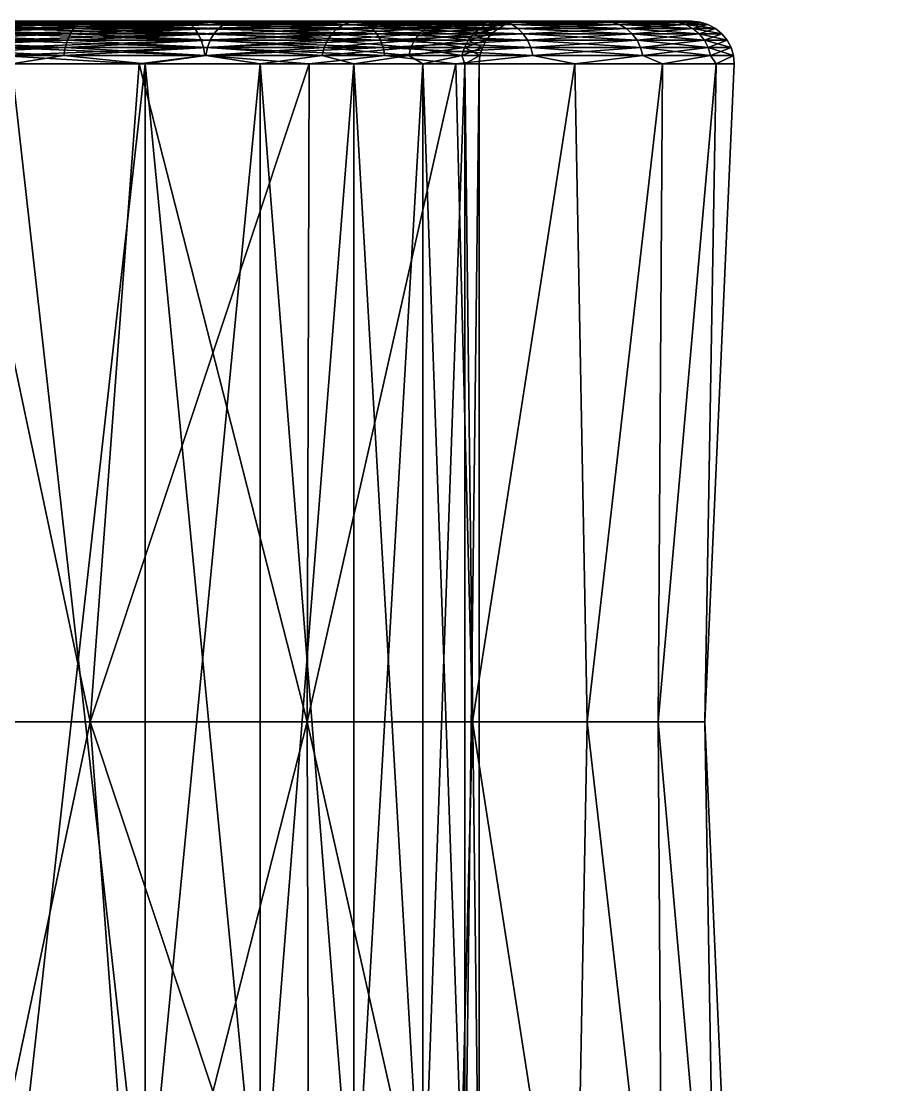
# Model space of a CAD drawing. Extents: x -1.32 to 1.32, y 0 to 4.8.
# Drawn here: x -0.5377 to -0.3339, y 4.5497 to 4.8 of the extents above; entities that cross this region are included whole.
import ezdxf

# ---------------------------------------------------------------- set-up
doc = ezdxf.new("R2010")
doc.units = 0
doc.layers.add('', color=254, linetype='CONTINUOUS')

msp = doc.modelspace()

# ---------------------------------------------------------------- meshes
at = {"layer": '', "color": 254}
mesh = msp.add_polyface(dxfattribs=at)
corners = [(-0.557655, 4.8, 0.253717), (-0.515, 4.8, 0.233827), (-0.545929, 4.799808, 0.25125), (-0.515, 4.8, -0.233827), (-0.557655, 4.8, -0.253717), (-0.545929, 4.799808, -0.25125), (-0.596945, 4.799808, -0.266725), (-0.54314, 4.793827, 0.257983), (-0.595703, 4.795556, 0.272967), (-0.543494, 4.795556, 0.257129), (-0.595946, 4.797071, 0.271747), (-0.543969, 4.797071, 0.25598), (-0.596242, 4.798315, 0.270261), (-0.544549, 4.798315, 0.25458), (-0.596579, 4.799239, 0.268565), (-0.545211, 4.799239, 0.252983), (-0.496068, 4.797071, 0.230376), (-0.496909, 4.798315, 0.229116), (-0.596945, 4.799808, 0.266725), (-0.49787, 4.799239, 0.227679), (-0.543969, 4.797071, -0.25598), (-0.595703, 4.795556, -0.272967), (-0.543494, 4.795556, -0.257129), (-0.496909, 4.798315, -0.229116), (-0.544549, 4.798315, -0.25458), (-0.49787, 4.799239, -0.227679), (-0.545211, 4.799239, -0.252983), (-0.595946, 4.797071, -0.271747), (-0.596242, 4.798315, -0.270261), (-0.498912, 4.799808, -0.226119), (-0.596579, 4.799239, -0.268565), (-0.535, 4.8, 0.199186), (-0.571335, 4.8, 0.216129), (-0.562729, 4.799808, 0.21069), (-0.571335, 4.8, -0.216129), (-0.535, 4.8, -0.199186), (-0.562729, 4.799808, -0.21069), (-0.523303, 4.799808, -0.189616), (-0.523303, 4.799808, 0.189616), (-0.563447, 4.799239, 0.208957), (-0.524345, 4.799239, 0.188056), (-0.564109, 4.798315, 0.207359), (-0.525305, 4.798315, 0.186619), (-0.564689, 4.797071, 0.205959), (-0.526147, 4.797071, 0.185359), (-0.565165, 4.795556, 0.204811), (-0.526838, 4.795556, 0.184325), (-0.565518, 4.793827, 0.203957), (-0.524345, 4.799239, -0.188056), (-0.563447, 4.799239, -0.208957), (-0.525305, 4.798315, -0.186619), (-0.564109, 4.798315, -0.207359), (-0.526147, 4.797071, -0.185359), (-0.564689, 4.797071, -0.205959), (-0.526838, 4.795556, -0.184325), (-0.565165, 4.795556, -0.204811), (-0.527352, 4.793827, -0.183556)]
mesh.append_faces([[corners[k] for k in face] for face in [(0, 1, 2), (3, 4, 5), (4, 6, 5), (7, 8, 9), (9, 10, 11), (11, 12, 13), (13, 14, 15), (13, 16, 11), (15, 17, 13), (15, 18, 2), (2, 19, 15), (20, 21, 22), (20, 23, 24), (24, 25, 26), (24, 27, 20), (26, 28, 24), (26, 29, 5), (5, 30, 26), (31, 32, 33), (34, 35, 36), (36, 35, 37), (38, 31, 33), (39, 38, 33), (38, 39, 40), (41, 40, 39), (40, 41, 42), (43, 42, 41), (42, 43, 44), (45, 44, 43), (44, 45, 46), (47, 46, 45), (48, 36, 37), (36, 48, 49), (50, 49, 48), (49, 50, 51), (52, 51, 50), (51, 52, 53), (54, 53, 52), (53, 54, 55), (56, 55, 54), (35, 34, 4), (35, 4, 3), (32, 31, 1), (32, 1, 0)]], dxfattribs={"color": 254})
mesh = msp.add_polyface(dxfattribs=at)
corners = [(-0.498912, 4.799808, -0.226119), (-0.515, 4.8, -0.233827), (-0.545929, 4.799808, -0.25125), (-0.515, 4.8, 0.233827), (-0.476447, 4.8, 0.206832), (-0.498912, 4.799808, 0.226119), (-0.545929, 4.799808, 0.25125), (-0.476447, 4.8, -0.206832), (-0.494863, 4.793827, 0.232179), (-0.543494, 4.795556, 0.257129), (-0.495377, 4.795556, 0.23141), (-0.543969, 4.797071, 0.25598), (-0.496068, 4.797071, 0.230376), (-0.544549, 4.798315, 0.25458), (-0.496909, 4.798315, 0.229116), (-0.545211, 4.799239, 0.252983), (-0.49787, 4.799239, 0.227679), (-0.54314, 4.793827, -0.257983), (-0.495377, 4.795556, -0.23141), (-0.543494, 4.795556, -0.257129), (-0.496068, 4.797071, -0.230376), (-0.543969, 4.797071, -0.25598), (-0.496909, 4.798315, -0.229116), (-0.49787, 4.799239, -0.227679), (-0.544549, 4.798315, -0.25458), (-0.545211, 4.799239, -0.252983), (-0.502159, 4.8, 0.17619), (-0.535, 4.8, 0.199186), (-0.523303, 4.799808, 0.189616), (-0.47381, 4.8, 0.147841), (-0.488745, 4.799808, 0.161255), (-0.535, 4.8, -0.199186), (-0.502159, 4.8, -0.17619), (-0.523303, 4.799808, -0.189616), (-0.488745, 4.799808, -0.161255), (-0.47381, 4.8, -0.147841), (-0.524345, 4.799239, 0.188056), (-0.490071, 4.799239, 0.159929), (-0.525305, 4.798315, 0.186619), (-0.491294, 4.798315, 0.158706), (-0.526147, 4.797071, 0.185359), (-0.492365, 4.797071, 0.157635), (-0.526838, 4.795556, 0.184325), (-0.493245, 4.795556, 0.156755), (-0.527352, 4.793827, 0.183556), (-0.490071, 4.799239, -0.159929), (-0.524345, 4.799239, -0.188056), (-0.491294, 4.798315, -0.158706), (-0.525305, 4.798315, -0.186619), (-0.492365, 4.797071, -0.157635), (-0.526147, 4.797071, -0.185359), (-0.493245, 4.795556, -0.156755), (-0.526838, 4.795556, -0.184325), (-0.493898, 4.793827, -0.156102)]
mesh.append_faces([[corners[k] for k in face] for face in [(0, 1, 2), (3, 4, 5), (6, 3, 5), (7, 1, 0), (8, 9, 10), (11, 10, 9), (10, 11, 12), (12, 13, 14), (14, 15, 16), (16, 6, 5), (17, 18, 19), (20, 19, 18), (19, 20, 21), (22, 21, 20), (23, 24, 22), (0, 25, 23), (26, 27, 28), (29, 26, 30), (31, 32, 33), (33, 32, 34), (32, 35, 34), (30, 26, 28), (36, 30, 28), (30, 36, 37), (38, 37, 36), (37, 38, 39), (40, 39, 38), (39, 40, 41), (42, 41, 40), (41, 42, 43), (44, 43, 42), (45, 33, 34), (33, 45, 46), (47, 46, 45), (46, 47, 48), (49, 48, 47), (48, 49, 50), (51, 50, 49), (50, 51, 52), (53, 52, 51), (27, 26, 4), (32, 31, 1), (32, 1, 7), (27, 4, 3)]], dxfattribs={"color": 254})
mesh = msp.add_polyface(dxfattribs=at)
corners = [(-0.443168, 4.8, -0.173553), (-0.476447, 4.8, -0.206832), (-0.457702, 4.799808, -0.192298), (-0.476447, 4.8, 0.206832), (-0.443168, 4.8, 0.173553), (-0.457702, 4.799808, 0.192298), (-0.498912, 4.799808, 0.226119), (-0.498912, 4.799808, -0.226119), (-0.496909, 4.798315, 0.229116), (-0.454081, 4.797071, 0.195919), (-0.496068, 4.797071, 0.230376), (-0.455153, 4.798315, 0.194847), (-0.49787, 4.799239, 0.227679), (-0.456375, 4.799239, 0.193625), (-0.495377, 4.795556, -0.23141), (-0.454081, 4.797071, -0.195919), (-0.496068, 4.797071, -0.230376), (-0.455153, 4.798315, -0.194847), (-0.496909, 4.798315, -0.229116), (-0.456375, 4.799239, -0.193625), (-0.49787, 4.799239, -0.227679), (-0.450814, 4.8, 0.115), (-0.47381, 4.8, 0.147841), (-0.460384, 4.799808, 0.126697), (-0.47381, 4.8, -0.147841), (-0.450814, 4.8, -0.115), (-0.460384, 4.799808, -0.126697), (-0.488745, 4.799808, -0.161255), (-0.488745, 4.799808, 0.161255), (-0.490071, 4.799239, 0.159929), (-0.461944, 4.799239, 0.125655), (-0.491294, 4.798315, 0.158706), (-0.463381, 4.798315, 0.124695), (-0.492365, 4.797071, 0.157635), (-0.464641, 4.797071, 0.123853), (-0.442641, 4.798315, 0.085891), (-0.493245, 4.795556, 0.156755), (-0.465675, 4.795556, 0.123162), (-0.444041, 4.797071, 0.085311), (-0.461944, 4.799239, -0.125655), (-0.490071, 4.799239, -0.159929), (-0.442641, 4.798315, -0.085891), (-0.463381, 4.798315, -0.124695), (-0.491294, 4.798315, -0.158706), (-0.444041, 4.797071, -0.085311), (-0.464641, 4.797071, -0.123853), (-0.492365, 4.797071, -0.157635), (-0.465675, 4.795556, -0.123162), (-0.502159, 4.8, 0.17619), (-0.502159, 4.8, -0.17619)]
mesh.append_faces([[corners[k] for k in face] for face in [(0, 1, 2), (3, 4, 5), (6, 3, 5), (2, 1, 7), (8, 9, 10), (9, 8, 11), (12, 11, 8), (11, 12, 13), (6, 13, 12), (13, 6, 5), (14, 15, 16), (17, 16, 15), (16, 17, 18), (19, 18, 17), (18, 19, 20), (2, 20, 19), (20, 2, 7), (21, 22, 23), (24, 25, 26), (27, 24, 26), (23, 22, 28), (29, 23, 28), (23, 29, 30), (31, 30, 29), (30, 31, 32), (33, 32, 31), (32, 33, 34), (34, 35, 32), (36, 34, 33), (37, 38, 34), (39, 27, 26), (27, 39, 40), (39, 41, 42), (42, 40, 39), (40, 42, 43), (42, 44, 45), (45, 43, 42), (43, 45, 46), (47, 46, 45), (48, 4, 3), (24, 49, 1), (24, 1, 0), (48, 22, 4)]], dxfattribs={"color": 254})
mesh = msp.add_polyface(dxfattribs=at)
corners = [(-0.457702, 4.799808, 0.192298), (-0.443168, 4.8, 0.173553), (-0.423881, 4.799808, 0.151088), (-0.423881, 4.799808, -0.151088), (-0.443168, 4.8, -0.173553), (-0.457702, 4.799808, -0.192298), (-0.455153, 4.798315, 0.194847), (-0.419624, 4.797071, 0.153932), (-0.454081, 4.797071, 0.195919), (-0.456375, 4.799239, 0.193625), (-0.420884, 4.798315, 0.153091), (-0.422321, 4.799239, 0.15213), (-0.453202, 4.795556, -0.196798), (-0.419624, 4.797071, -0.153932), (-0.454081, 4.797071, -0.195919), (-0.420884, 4.798315, -0.153091), (-0.455153, 4.798315, -0.194847), (-0.422321, 4.799239, -0.15213), (-0.456375, 4.799239, -0.193625), (-0.433871, 4.8, 0.078665), (-0.450814, 4.8, 0.115), (-0.43931, 4.799808, 0.087271), (-0.450814, 4.8, -0.115), (-0.433871, 4.8, -0.078665), (-0.43931, 4.799808, -0.087271), (-0.460384, 4.799808, -0.126697), (-0.426333, 4.799808, -0.04449), (-0.426333, 4.799808, 0.04449), (-0.460384, 4.799808, 0.126697), (-0.461944, 4.799239, 0.125655), (-0.441043, 4.799239, 0.086553), (-0.463381, 4.798315, 0.124695), (-0.442641, 4.798315, 0.085891), (-0.464641, 4.797071, 0.123853), (-0.444041, 4.797071, 0.085311), (-0.428173, 4.799239, 0.044124), (-0.429868, 4.798315, 0.043787), (-0.431355, 4.797071, 0.043491), (-0.445189, 4.795556, 0.084835), (-0.428173, 4.799239, -0.044124), (-0.441043, 4.799239, -0.086553), (-0.461944, 4.799239, -0.125655), (-0.429868, 4.798315, -0.043787), (-0.442641, 4.798315, -0.085891), (-0.431355, 4.797071, -0.043491), (-0.444041, 4.797071, -0.085311), (-0.463381, 4.798315, -0.124695), (-0.432574, 4.795556, -0.043249), (-0.445189, 4.795556, -0.084835), (-0.464641, 4.797071, -0.123853), (-0.416173, 4.8, -0.135), (-0.47381, 4.8, -0.147841), (-0.47381, 4.8, 0.147841), (-0.416173, 4.8, 0.135)]
mesh.append_faces([[corners[k] for k in face] for face in [(0, 1, 2), (3, 4, 5), (6, 7, 8), (9, 10, 6), (10, 9, 11), (0, 11, 9), (11, 0, 2), (12, 13, 14), (14, 15, 16), (16, 17, 18), (3, 18, 17), (18, 3, 5), (19, 20, 21), (22, 23, 24), (25, 22, 24), (24, 23, 26), (27, 19, 21), (21, 20, 28), (29, 21, 28), (21, 29, 30), (30, 27, 21), (31, 30, 29), (30, 31, 32), (32, 33, 34), (32, 35, 30), (35, 32, 36), (34, 36, 32), (36, 34, 37), (38, 37, 34), (24, 39, 40), (40, 25, 24), (25, 40, 41), (40, 42, 43), (44, 43, 42), (43, 44, 45), (43, 41, 40), (45, 46, 43), (47, 45, 44), (48, 49, 45), (23, 22, 50), (22, 51, 4), (22, 4, 50), (52, 20, 53), (52, 53, 1)]], dxfattribs={"color": 254})
mesh = msp.add_polyface(dxfattribs=at)
corners = [(-0.443168, 4.8, 0.173553), (-0.416173, 4.8, 0.135), (-0.423881, 4.799808, 0.151088), (-0.39875, 4.799808, 0.104071), (-0.416173, 4.8, -0.135), (-0.443168, 4.8, -0.173553), (-0.423881, 4.799808, -0.151088), (-0.39875, 4.799808, -0.104071), (-0.419624, 4.797071, 0.153932), (-0.455153, 4.798315, 0.194847), (-0.420884, 4.798315, 0.153091), (-0.39402, 4.797071, 0.106031), (-0.422321, 4.799239, 0.15213), (-0.39542, 4.798315, 0.105451), (-0.397017, 4.799239, 0.104789), (-0.41859, 4.795556, -0.154623), (-0.39402, 4.797071, -0.106031), (-0.419624, 4.797071, -0.153932), (-0.39542, 4.798315, -0.105451), (-0.420884, 4.798315, -0.153091), (-0.454081, 4.797071, -0.195919), (-0.397017, 4.799239, -0.104789), (-0.422321, 4.799239, -0.15213), (-0.455153, 4.798315, -0.194847), (-0.423494, 4.8, 0.039939), (-0.433871, 4.8, 0.078665), (-0.426333, 4.799808, 0.04449), (-0.42, 4.8), (-0.421951, 4.799808), (-0.423494, 4.8, -0.039939), (-0.426333, 4.799808, -0.04449), (-0.433871, 4.8, -0.078665), (-0.441043, 4.799239, 0.086553), (-0.428173, 4.799239, 0.044124), (-0.423827, 4.799239), (-0.429868, 4.798315, 0.043787), (-0.425556, 4.798315), (-0.431355, 4.797071, 0.043491), (-0.427071, 4.797071), (-0.432574, 4.795556, 0.043249), (-0.428173, 4.799239, -0.044124), (-0.43931, 4.799808, -0.087271), (-0.429868, 4.798315, -0.043787), (-0.441043, 4.799239, -0.086553), (-0.431355, 4.797071, -0.043491), (-0.428315, 4.795556), (-0.396283, 4.8, -0.092345), (-0.384102, 4.8, -0.046885), (-0.38, 4.8), (-0.384102, 4.8, 0.046885), (-0.450814, 4.8, 0.115), (-0.396283, 4.8, 0.092345)]
mesh.append_faces([[corners[k] for k in face] for face in [(0, 1, 2), (2, 1, 3), (4, 5, 6), (7, 4, 6), (8, 9, 10), (10, 11, 8), (12, 13, 10), (2, 14, 12), (15, 16, 17), (17, 18, 19), (19, 20, 17), (19, 21, 22), (22, 23, 19), (22, 7, 6), (24, 25, 26), (27, 24, 28), (29, 27, 28), (30, 31, 29), (30, 29, 28), (28, 24, 26), (26, 32, 33), (33, 28, 26), (28, 33, 34), (35, 34, 33), (34, 35, 36), (37, 36, 35), (36, 37, 38), (39, 38, 37), (34, 30, 28), (30, 34, 40), (40, 41, 30), (36, 40, 34), (40, 36, 42), (42, 43, 40), (38, 42, 36), (42, 38, 44), (45, 44, 38), (29, 31, 46), (27, 29, 47), (24, 27, 48), (31, 4, 46), (25, 24, 49), (50, 25, 51), (50, 51, 1)]], dxfattribs={"color": 254})
mesh = msp.add_polyface(dxfattribs=at)
corners = [(-0.378049, 4.799808), (-0.38, 4.8), (-0.384102, 4.8, -0.046885), (-0.384102, 4.8, 0.046885), (-0.396283, 4.8, 0.092345), (-0.383275, 4.799808, 0.053055), (-0.416173, 4.8, 0.135), (-0.39875, 4.799808, 0.104071), (-0.383275, 4.799808, -0.053055), (-0.396283, 4.8, -0.092345), (-0.416173, 4.8, -0.135), (-0.39875, 4.799808, -0.104071), (-0.39402, 4.797071, 0.106031), (-0.420884, 4.798315, 0.153091), (-0.39542, 4.798315, 0.105451), (-0.422321, 4.799239, 0.15213), (-0.397017, 4.799239, 0.104789), (-0.378253, 4.797071, 0.054054), (-0.379739, 4.798315, 0.053758), (-0.372929, 4.797071), (-0.374444, 4.798315), (-0.381435, 4.799239, 0.053421), (-0.376173, 4.799239), (-0.423881, 4.799808, 0.151088), (-0.378253, 4.797071, -0.054054), (-0.379739, 4.798315, -0.053758), (-0.39402, 4.797071, -0.106031), (-0.39542, 4.798315, -0.105451), (-0.381435, 4.799239, -0.053421), (-0.397017, 4.799239, -0.104789), (-0.419624, 4.797071, -0.153932), (-0.420884, 4.798315, -0.153091), (-0.422321, 4.799239, -0.15213), (-0.423494, 4.8, -0.039939), (-0.42, 4.8), (-0.423494, 4.8, 0.039939), (-0.433871, 4.8, 0.078665)]
mesh.append_faces([[corners[k] for k in face] for face in [(0, 1, 2), (3, 1, 0), (4, 3, 5), (6, 4, 7), (0, 2, 8), (5, 3, 0), (7, 4, 5), (2, 9, 8), (9, 10, 11), (8, 9, 11), (12, 13, 14), (14, 15, 16), (14, 17, 12), (17, 14, 18), (18, 19, 17), (19, 18, 20), (16, 18, 14), (18, 16, 21), (21, 20, 18), (20, 21, 22), (16, 23, 7), (7, 21, 16), (21, 7, 5), (5, 22, 21), (22, 5, 0), (20, 24, 19), (24, 20, 25), (25, 26, 24), (26, 25, 27), (22, 25, 20), (25, 22, 28), (28, 27, 25), (27, 28, 29), (27, 30, 26), (29, 31, 27), (0, 28, 22), (28, 0, 8), (8, 29, 28), (29, 8, 11), (11, 32, 29), (33, 9, 2), (34, 2, 1), (35, 1, 3), (36, 3, 4)]], dxfattribs={"color": 254})
mesh = msp.add_polyface(dxfattribs=at)
corners = [(-0.51, 4.79, -0.242487), (-0.554234, 4.79, -0.263114), (-0.521507, 4.635132, -0.240925), (-0.470019, 4.79, 0.214492), (-0.51, 4.79, 0.242487), (-0.494547, 4.791951, 0.232652), (-0.542922, 4.791951, -0.258509), (-0.470019, 4.79, -0.214492), (-0.494547, 4.791951, -0.232652), (-0.554234, 4.79, 0.263114), (-0.542922, 4.791951, 0.258509), (-0.595412, 4.791951, 0.274431), (-0.595412, 4.791951, -0.274431), (-0.595523, 4.793827, 0.273873), (-0.54314, 4.793827, 0.257983), (-0.494863, 4.793827, 0.232179), (-0.543494, 4.795556, 0.257129), (-0.494863, 4.793827, -0.232179), (-0.54314, 4.793827, -0.257983), (-0.595523, 4.793827, -0.273873), (-0.495377, 4.795556, -0.23141), (-0.543494, 4.795556, -0.257129), (-0.527668, 4.791951, -0.183083), (-0.54, 4.79, -0.190526), (-0.565736, 4.791951, -0.203431), (-0.48147, 4.79, -0.141413), (-0.508587, 4.79, -0.16853), (-0.494301, 4.791951, -0.155699), (-0.574756, 4.79, 0.206732), (-0.54, 4.79, 0.190526), (-0.565736, 4.791951, 0.203431), (-0.508587, 4.79, 0.16853), (-0.527668, 4.791951, 0.183083), (-0.574756, 4.79, -0.206732), (-0.48147, 4.79, 0.141413), (-0.494301, 4.791951, 0.155699), (-0.526838, 4.795556, 0.184325), (-0.565518, 4.793827, 0.203957), (-0.527352, 4.793827, 0.183556), (-0.493245, 4.795556, 0.156755), (-0.493898, 4.793827, 0.156102), (-0.526838, 4.795556, -0.184325), (-0.493898, 4.793827, -0.156102), (-0.527352, 4.793827, -0.183556), (-0.565165, 4.795556, -0.204811), (-0.565518, 4.793827, -0.203957), (-0.521507, 4.635132, 0.240925)]
mesh.append_faces([[corners[k] for k in face] for face in [(0, 1, 2), (3, 4, 5), (1, 0, 6), (0, 7, 8), (6, 0, 8), (4, 9, 10), (10, 9, 11), (12, 1, 6), (5, 4, 10), (13, 10, 11), (10, 13, 14), (14, 5, 10), (5, 14, 15), (16, 15, 14), (17, 6, 8), (6, 17, 18), (18, 12, 6), (12, 18, 19), (20, 18, 17), (21, 19, 18), (22, 23, 24), (25, 26, 27), (28, 29, 30), (29, 31, 32), (30, 29, 32), (23, 33, 24), (31, 34, 35), (32, 31, 35), (26, 23, 22), (27, 26, 22), (36, 37, 38), (39, 38, 40), (30, 38, 37), (38, 30, 32), (32, 40, 38), (40, 32, 35), (41, 42, 43), (44, 43, 45), (27, 43, 42), (43, 27, 22), (22, 45, 43), (45, 22, 24), (46, 9, 4), (3, 46, 4)]], dxfattribs={"color": 254})
mesh = msp.add_polyface(dxfattribs=at)
corners = [(-0.452146, 4.791951, 0.197854), (-0.494863, 4.793827, 0.232179), (-0.452548, 4.793827, 0.197452), (-0.495377, 4.795556, 0.23141), (-0.453202, 4.795556, 0.196798), (-0.496068, 4.797071, 0.230376), (-0.454081, 4.797071, 0.195919), (-0.417821, 4.793827, 0.155137), (-0.41859, 4.795556, 0.154623), (-0.452146, 4.791951, -0.197854), (-0.417821, 4.793827, -0.155137), (-0.452548, 4.793827, -0.197452), (-0.41859, 4.795556, -0.154623), (-0.453202, 4.795556, -0.196798), (-0.494547, 4.791951, -0.232652), (-0.494863, 4.793827, -0.232179), (-0.495377, 4.795556, -0.23141), (-0.454081, 4.797071, -0.195919), (-0.464641, 4.797071, 0.123853), (-0.493245, 4.795556, 0.156755), (-0.465675, 4.795556, 0.123162), (-0.444041, 4.797071, 0.085311), (-0.445189, 4.795556, 0.084835), (-0.493898, 4.793827, 0.156102), (-0.466444, 4.793827, 0.122648), (-0.446043, 4.793827, 0.084482), (-0.431355, 4.797071, 0.043491), (-0.432574, 4.795556, 0.043249), (-0.433481, 4.793827, 0.043068), (-0.494301, 4.791951, 0.155699), (-0.466917, 4.791951, 0.122332), (-0.446569, 4.791951, 0.084264), (-0.434039, 4.791951, 0.042957), (-0.444041, 4.797071, -0.085311), (-0.432574, 4.795556, -0.043249), (-0.445189, 4.795556, -0.084835), (-0.433481, 4.793827, -0.043068), (-0.446043, 4.793827, -0.084482), (-0.464641, 4.797071, -0.123853), (-0.465675, 4.795556, -0.123162), (-0.492365, 4.797071, -0.157635), (-0.493245, 4.795556, -0.156755), (-0.466444, 4.793827, -0.122648), (-0.493898, 4.793827, -0.156102), (-0.434039, 4.791951, -0.042957), (-0.446569, 4.791951, -0.084264), (-0.466917, 4.791951, -0.122332), (-0.494301, 4.791951, -0.155699)]
mesh.append_faces([[corners[k] for k in face] for face in [(0, 1, 2), (3, 2, 1), (2, 3, 4), (5, 4, 3), (4, 5, 6), (4, 7, 2), (6, 8, 4), (9, 10, 11), (11, 12, 13), (11, 14, 9), (14, 11, 15), (13, 15, 11), (15, 13, 16), (17, 16, 13), (18, 19, 20), (21, 20, 22), (23, 20, 19), (20, 23, 24), (24, 22, 20), (22, 24, 25), (26, 22, 27), (25, 27, 22), (27, 25, 28), (29, 24, 23), (24, 29, 30), (30, 25, 24), (25, 30, 31), (31, 28, 25), (28, 31, 32), (33, 34, 35), (36, 35, 34), (35, 36, 37), (38, 35, 39), (40, 39, 41), (37, 39, 35), (39, 37, 42), (42, 41, 39), (41, 42, 43), (44, 37, 36), (37, 44, 45), (45, 42, 37), (42, 45, 46), (46, 43, 42), (43, 46, 47)]], dxfattribs={"color": 254})
mesh = msp.add_polyface(dxfattribs=at)
corners = [(-0.417348, 4.791951, 0.155453), (-0.452548, 4.793827, 0.197452), (-0.417821, 4.793827, 0.155137), (-0.391491, 4.791951, 0.107078), (-0.392017, 4.793827, 0.10686), (-0.375569, 4.791951, 0.054588), (-0.376127, 4.793827, 0.054477), (-0.370192, 4.791951), (-0.370761, 4.793827), (-0.453202, 4.795556, 0.196798), (-0.41859, 4.795556, 0.154623), (-0.392871, 4.795556, 0.106506), (-0.454081, 4.797071, 0.195919), (-0.419624, 4.797071, 0.153932), (-0.39402, 4.797071, 0.106031), (-0.377033, 4.795556, 0.054297), (-0.371685, 4.795556), (-0.378253, 4.797071, 0.054054), (-0.372929, 4.797071), (-0.375569, 4.791951, -0.054588), (-0.376127, 4.793827, -0.054477), (-0.391491, 4.791951, -0.107078), (-0.392017, 4.793827, -0.10686), (-0.417348, 4.791951, -0.155453), (-0.417821, 4.793827, -0.155137), (-0.377033, 4.795556, -0.054297), (-0.392871, 4.795556, -0.106506), (-0.378253, 4.797071, -0.054054), (-0.39402, 4.797071, -0.106031), (-0.41859, 4.795556, -0.154623), (-0.452548, 4.793827, -0.197452), (-0.419624, 4.797071, -0.153932), (-0.453202, 4.795556, -0.196798), (-0.427071, 4.797071), (-0.432574, 4.795556, 0.043249), (-0.428315, 4.795556), (-0.433481, 4.793827, 0.043068), (-0.429239, 4.793827), (-0.434039, 4.791951, 0.042957), (-0.429808, 4.791951), (-0.431355, 4.797071, -0.043491), (-0.432574, 4.795556, -0.043249), (-0.433481, 4.793827, -0.043068), (-0.434039, 4.791951, -0.042957)]
mesh.append_faces([[corners[k] for k in face] for face in [(0, 1, 2), (3, 2, 4), (5, 4, 6), (7, 6, 8), (2, 9, 10), (10, 4, 2), (4, 10, 11), (10, 12, 13), (13, 11, 10), (11, 13, 14), (11, 6, 4), (6, 11, 15), (15, 8, 6), (8, 15, 16), (14, 15, 11), (15, 14, 17), (17, 16, 15), (16, 17, 18), (19, 8, 20), (21, 20, 22), (23, 22, 24), (16, 20, 8), (20, 16, 25), (25, 22, 20), (22, 25, 26), (18, 25, 16), (25, 18, 27), (27, 26, 25), (26, 27, 28), (26, 24, 22), (24, 26, 29), (29, 30, 24), (28, 29, 26), (31, 32, 29), (33, 34, 35), (36, 35, 34), (35, 36, 37), (38, 37, 36), (37, 38, 39), (40, 35, 41), (37, 41, 35), (41, 37, 42), (39, 42, 37), (42, 39, 43)]], dxfattribs={"color": 254})
mesh = msp.add_polyface(dxfattribs=at)
corners = [(-0.407513, 4.79, 0.14), (-0.435508, 4.79, 0.179981), (-0.417348, 4.791951, 0.155453), (-0.386886, 4.79, 0.095766), (-0.391491, 4.791951, 0.107078), (-0.374254, 4.79, 0.048621), (-0.375569, 4.791951, 0.054588), (-0.37, 4.79), (-0.370192, 4.791951), (-0.374254, 4.79, -0.048621), (-0.375569, 4.791951, -0.054588), (-0.386886, 4.79, -0.095766), (-0.494547, 4.791951, -0.232652), (-0.470019, 4.79, -0.214492), (-0.452146, 4.791951, -0.197854), (-0.435508, 4.79, -0.179981), (-0.407513, 4.79, -0.14), (-0.417348, 4.791951, -0.155453), (-0.391491, 4.791951, -0.107078), (-0.452146, 4.791951, 0.197854), (-0.470019, 4.79, 0.214492), (-0.494547, 4.791951, 0.232652), (-0.494863, 4.793827, 0.232179), (-0.452548, 4.793827, 0.197452), (-0.417821, 4.793827, 0.155137), (-0.392017, 4.793827, 0.10686), (-0.376127, 4.793827, 0.054477), (-0.370761, 4.793827), (-0.376127, 4.793827, -0.054477), (-0.392017, 4.793827, -0.10686), (-0.417821, 4.793827, -0.155137), (-0.429808, 4.791951), (-0.43, 4.79), (-0.433342, 4.79, -0.038203), (-0.433342, 4.79, 0.038203), (-0.443268, 4.79, 0.075244), (-0.434039, 4.791951, 0.042957), (-0.459474, 4.79, 0.11), (-0.446569, 4.791951, 0.084264), (-0.434039, 4.791951, -0.042957), (-0.48147, 4.79, 0.141413), (-0.466917, 4.791951, 0.122332), (-0.494301, 4.791951, 0.155699), (-0.443268, 4.79, -0.075244), (-0.459474, 4.79, -0.11), (-0.446569, 4.791951, -0.084264), (-0.48147, 4.79, -0.141413), (-0.466917, 4.791951, -0.122332), (-0.494301, 4.791951, -0.155699)]
mesh.append_faces([[corners[k] for k in face] for face in [(0, 1, 2), (3, 0, 4), (5, 3, 6), (7, 5, 8), (9, 7, 8), (10, 11, 9), (12, 13, 14), (13, 15, 14), (15, 16, 17), (16, 11, 18), (14, 15, 17), (17, 16, 18), (18, 11, 10), (10, 9, 8), (8, 5, 6), (6, 3, 4), (4, 0, 2), (2, 1, 19), (19, 20, 21), (22, 19, 21), (23, 2, 19), (24, 4, 2), (25, 6, 4), (26, 8, 6), (27, 10, 8), (28, 18, 10), (29, 17, 18), (30, 14, 17), (31, 32, 33), (34, 32, 31), (35, 34, 36), (37, 35, 38), (31, 33, 39), (36, 34, 31), (38, 35, 36), (40, 37, 41), (42, 40, 41), (41, 37, 38), (33, 43, 39), (43, 44, 45), (44, 46, 47), (39, 43, 45), (45, 44, 47), (47, 46, 48)]], dxfattribs={"color": 254})
mesh = msp.add_polyface(dxfattribs=at)
corners = [(-0.65, 4.48, -0.28), (-0.601379, 4.48, -0.275746), (-0.582788, 4.635132, -0.264647), (-0.554234, 4.48, -0.263114), (-0.51, 4.48, -0.242487), (-0.521507, 4.635132, -0.240925), (-0.51, 4.79, -0.242487), (-0.470462, 4.635132, -0.205721), (-0.554234, 4.79, -0.263114), (-0.65, 4.635132, -0.273048), (-0.65, 4.79, -0.28), (-0.54, 4.509812, -0.190526), (-0.574756, 4.79, -0.206732), (-0.54, 4.79, -0.190526), (-0.508587, 4.509812, -0.16853), (-0.508587, 4.79, -0.16853), (-0.48147, 4.509812, -0.141413), (-0.48147, 4.79, -0.141413), (-0.508587, 4.509812, 0.16853), (-0.48147, 4.79, 0.141413), (-0.508587, 4.79, 0.16853), (-0.54, 4.509812, 0.190526), (-0.54, 4.79, 0.190526), (-0.574756, 4.509812, 0.206732), (-0.574756, 4.79, 0.206732), (-0.611797, 4.79, 0.216658), (-0.65, 4.509812, 0.22), (-0.611797, 4.509812, 0.216658), (-0.48147, 4.509812, 0.141413), (-0.574756, 4.509812, -0.206732), (-0.611797, 4.79, -0.216658), (-0.611797, 4.509812, -0.216658), (-0.65, 4.79, -0.22), (-0.65, 4.509812, -0.22), (-0.65, 4.635132, 0.273048), (-0.601379, 4.79, 0.275746), (-0.582788, 4.635132, 0.264647), (-0.470019, 4.79, 0.214492), (-0.470462, 4.635132, 0.205721), (-0.521507, 4.635132, 0.240925), (-0.554234, 4.79, 0.263114), (-0.554234, 4.48, 0.263114), (-0.601379, 4.48, 0.275746), (-0.65, 4.48, 0.28), (-0.51, 4.48, 0.242487), (-0.470019, 4.48, 0.214492), (-0.620188, 4.519812), (-0.551519, 4.519812, -0.017365), (-0.55, 4.519812), (-0.620641, 4.519812, 0.005177), (-0.551519, 4.519812, 0.017365), (-0.621986, 4.519812, 0.010196), (-0.556031, 4.519812, 0.034202), (-0.624182, 4.519812, 0.014906), (-0.563397, 4.519812, 0.05), (-0.627163, 4.519812, 0.019163), (-0.573396, 4.519812, 0.064279), (-0.630837, 4.519812, 0.022837), (-0.585721, 4.519812, 0.076604), (-0.635094, 4.519812, 0.025818), (-0.6, 4.519812, 0.086603), (-0.639804, 4.519812, 0.028014), (-0.615798, 4.519812, 0.093969), (-0.644823, 4.519812, 0.029359), (-0.632635, 4.519812, 0.098481)]
mesh.append_faces([[corners[k] for k in face] for face in [(0, 1, 2), (1, 3, 2), (3, 4, 5), (6, 5, 7), (8, 2, 5), (0, 2, 9), (3, 5, 2), (2, 10, 9), (4, 7, 5), (11, 12, 13), (14, 13, 15), (16, 15, 17), (18, 19, 20), (21, 20, 22), (23, 22, 24), (25, 26, 27), (24, 27, 23), (22, 23, 21), (20, 21, 18), (19, 18, 28), (15, 16, 14), (13, 14, 11), (12, 11, 29), (30, 29, 31), (32, 31, 33), (34, 35, 36), (37, 38, 39), (36, 40, 39), (41, 36, 39), (42, 43, 34), (41, 42, 36), (44, 41, 39), (45, 44, 39), (42, 34, 36), (45, 39, 38), (46, 47, 48), (49, 48, 50), (51, 50, 52), (53, 52, 54), (55, 54, 56), (57, 56, 58), (59, 58, 60), (61, 60, 62), (63, 62, 64)]], dxfattribs={"color": 254})
mesh = msp.add_polyface(dxfattribs=at)
corners = [(-0.376952, 4.635132), (-0.37, 4.79), (-0.374254, 4.79, -0.048621), (-0.387874, 4.635132, -0.076453), (-0.386886, 4.79, -0.095766), (-0.404563, 4.635132, -0.11965), (-0.407513, 4.79, -0.14), (-0.431562, 4.635132, -0.163829), (-0.435508, 4.79, -0.179981), (-0.470462, 4.635132, -0.205721), (-0.470019, 4.79, -0.214492), (-0.435508, 4.48, -0.179981), (-0.407513, 4.48, -0.14), (-0.374254, 4.48, -0.048621), (-0.51, 4.79, -0.242487), (-0.435508, 4.79, 0.179981), (-0.470019, 4.79, 0.214492), (-0.452146, 4.791951, 0.197854), (-0.459474, 4.509812, -0.11), (-0.48147, 4.79, -0.141413), (-0.459474, 4.79, -0.11), (-0.443268, 4.509812, -0.075244), (-0.443268, 4.79, -0.075244), (-0.433342, 4.509812, -0.038203), (-0.433342, 4.79, -0.038203), (-0.43, 4.509812), (-0.43, 4.79), (-0.433342, 4.509812, 0.038203), (-0.433342, 4.79, 0.038203), (-0.443268, 4.509812, 0.075244), (-0.443268, 4.79, 0.075244), (-0.459474, 4.509812, 0.11), (-0.459474, 4.79, 0.11), (-0.48147, 4.509812, 0.141413), (-0.48147, 4.79, 0.141413), (-0.48147, 4.509812, -0.141413), (-0.407513, 4.79, 0.14), (-0.431562, 4.635132, 0.163829), (-0.404563, 4.635132, 0.11965), (-0.386886, 4.79, 0.095766), (-0.387874, 4.635132, 0.076453), (-0.374254, 4.79, 0.048621), (-0.386886, 4.48, 0.095766), (-0.435508, 4.48, 0.179981), (-0.470462, 4.635132, 0.205721), (-0.407513, 4.48, 0.14), (-0.374254, 4.48, 0.048621)]
mesh.append_faces([[corners[k] for k in face] for face in [(0, 1, 2), (0, 2, 3), (2, 4, 3), (4, 5, 3), (6, 5, 4), (7, 5, 6), (7, 6, 8), (7, 8, 9), (8, 10, 9), (11, 7, 9), (12, 5, 7), (13, 0, 3), (10, 14, 9), (15, 16, 17), (18, 19, 20), (21, 20, 22), (23, 22, 24), (25, 24, 26), (27, 26, 28), (29, 28, 30), (31, 30, 32), (33, 32, 34), (32, 33, 31), (30, 31, 29), (28, 29, 27), (26, 27, 25), (24, 25, 23), (22, 23, 21), (20, 21, 18), (19, 18, 35), (15, 36, 37), (38, 39, 40), (0, 41, 1), (42, 38, 40), (43, 44, 37), (15, 44, 16), (15, 37, 44), (36, 38, 37), (36, 39, 38), (45, 37, 38), (39, 41, 40), (41, 0, 40), (0, 46, 40)]], dxfattribs={"color": 254})
mesh = msp.add_polyface(dxfattribs=at)
corners = [(-0.51, 4.48, -0.242487), (-0.470019, 4.48, -0.214492), (-0.470462, 4.635132, -0.205721), (-0.435508, 4.48, -0.179981), (-0.459474, 4.509812, 0.11), (-0.467236, 4.507861, 0.122119), (-0.446924, 4.507861, 0.084117), (-0.48147, 4.509812, 0.141413), (-0.494572, 4.507861, 0.155428), (-0.459474, 4.509812, -0.11), (-0.446924, 4.507861, -0.084117), (-0.467236, 4.507861, -0.122119), (-0.443268, 4.509812, 0.075244), (-0.443268, 4.509812, -0.075244), (-0.48147, 4.509812, -0.141413), (-0.494572, 4.507861, -0.155428), (-0.497579, 4.501497, 0.152421), (-0.472209, 4.500573, 0.118796), (-0.470772, 4.501497, 0.119756), (-0.45245, 4.500573, 0.081828), (-0.450852, 4.501497, 0.08249), (-0.496508, 4.502741, 0.153492), (-0.469512, 4.502741, 0.120598), (-0.449452, 4.502741, 0.08307), (-0.495628, 4.504256, 0.154372), (-0.468478, 4.504256, 0.121289), (-0.448304, 4.504256, 0.083545), (-0.494975, 4.505985, 0.155025), (-0.46771, 4.505985, 0.121803), (-0.44745, 4.505985, 0.083899), (-0.45245, 4.500573, -0.081828), (-0.473769, 4.500004, -0.117754), (-0.472209, 4.500573, -0.118796), (-0.450852, 4.501497, -0.08249), (-0.470772, 4.501497, -0.119756), (-0.498802, 4.500573, -0.151198), (-0.449452, 4.502741, -0.08307), (-0.469512, 4.502741, -0.120598), (-0.497579, 4.501497, -0.152421), (-0.448304, 4.504256, -0.083545), (-0.468478, 4.504256, -0.121289), (-0.496508, 4.502741, -0.153492), (-0.44745, 4.505985, -0.083899), (-0.46771, 4.505985, -0.121803), (-0.495628, 4.504256, -0.154372), (-0.494975, 4.505985, -0.155025), (-0.435508, 4.48, 0.179981), (-0.470019, 4.48, 0.214492), (-0.470462, 4.635132, 0.205721)]
mesh.append_faces([[corners[k] for k in face] for face in [(0, 1, 2), (1, 3, 2), (4, 5, 6), (7, 8, 5), (9, 10, 11), (4, 7, 5), (12, 4, 6), (9, 13, 10), (14, 9, 11), (14, 11, 15), (16, 17, 18), (19, 18, 17), (18, 19, 20), (21, 18, 22), (20, 22, 18), (22, 20, 23), (24, 22, 25), (23, 25, 22), (25, 23, 26), (27, 25, 28), (26, 28, 25), (28, 26, 29), (28, 8, 27), (8, 28, 5), (29, 5, 28), (5, 29, 6), (30, 31, 32), (32, 33, 30), (33, 32, 34), (35, 34, 32), (34, 36, 33), (36, 34, 37), (38, 37, 34), (37, 39, 36), (39, 37, 40), (41, 40, 37), (40, 42, 39), (42, 40, 43), (44, 43, 40), (43, 10, 42), (10, 43, 11), (45, 11, 43), (11, 45, 15), (46, 47, 48)]], dxfattribs={"color": 254})
mesh = msp.add_polyface(dxfattribs=at)
corners = [(-0.435508, 4.48, -0.179981), (-0.407513, 4.48, -0.14), (-0.431562, 4.635132, -0.163829), (-0.386886, 4.48, -0.095766), (-0.404563, 4.635132, -0.11965), (-0.374254, 4.48, -0.048621), (-0.387874, 4.635132, -0.076453), (-0.430192, 4.507861), (-0.433342, 4.509812, -0.038203), (-0.43, 4.509812), (-0.433342, 4.509812, 0.038203), (-0.434416, 4.507861, 0.042882), (-0.434416, 4.507861, -0.042882), (-0.434974, 4.505985, 0.042771), (-0.431685, 4.504256), (-0.430761, 4.505985), (-0.434974, 4.505985, -0.042771), (-0.407513, 4.48, 0.14), (-0.435508, 4.48, 0.179981), (-0.431562, 4.635132, 0.163829), (-0.386886, 4.48, 0.095766), (-0.404563, 4.635132, 0.11965), (-0.374254, 4.48, 0.048621), (-0.387874, 4.635132, 0.076453), (-0.417029, 4.478049, -0.155666), (-0.391136, 4.478049, -0.107225), (-0.375192, 4.478049, -0.054663), (-0.391136, 4.478049, 0.107225), (-0.417029, 4.478049, 0.155666), (-0.375192, 4.478049, 0.054663), (-0.451472, 4.476173, 0.198528), (-0.416556, 4.476173, 0.155983), (-0.39061, 4.476173, 0.107443), (-0.450818, 4.474444, 0.199182), (-0.415787, 4.474444, 0.156496), (-0.389757, 4.474444, 0.107796), (-0.414753, 4.472929, 0.157187), (-0.374634, 4.476173, 0.054774), (-0.373727, 4.474444, 0.054954), (-0.388608, 4.472929, 0.108272), (-0.374634, 4.476173, -0.054774), (-0.39061, 4.476173, -0.107443), (-0.416556, 4.476173, -0.155983), (-0.451874, 4.478049, -0.198126), (-0.373727, 4.474444, -0.054954), (-0.389757, 4.474444, -0.107796), (-0.372507, 4.472929, -0.055197), (-0.388608, 4.472929, -0.108272), (-0.415787, 4.474444, -0.156496), (-0.451472, 4.476173, -0.198528), (-0.414753, 4.472929, -0.157187), (-0.450818, 4.474444, -0.199182)]
mesh.append_faces([[corners[k] for k in face] for face in [(0, 1, 2), (1, 3, 4), (3, 5, 6), (3, 6, 4), (7, 8, 9), (10, 11, 7), (8, 7, 12), (9, 10, 7), (13, 14, 15), (11, 15, 7), (16, 7, 15), (17, 18, 19), (20, 17, 21), (22, 20, 23), (1, 0, 24), (3, 1, 25), (1, 24, 25), (3, 25, 26), (17, 20, 27), (18, 17, 28), (20, 29, 27), (17, 27, 28), (30, 28, 31), (27, 31, 28), (31, 27, 32), (29, 32, 27), (33, 31, 34), (32, 34, 31), (34, 32, 35), (35, 36, 34), (37, 35, 32), (38, 39, 35), (40, 25, 41), (24, 41, 25), (41, 24, 42), (43, 42, 24), (44, 41, 45), (46, 45, 47), (42, 45, 41), (45, 42, 48), (49, 48, 42), (48, 47, 45), (47, 48, 50), (51, 50, 48)]], dxfattribs={"color": 254})
mesh = msp.add_polyface(dxfattribs=at)
corners = [(-0.374254, 4.48, -0.048621), (-0.37, 4.48), (-0.376952, 4.635132), (-0.374254, 4.48, 0.048621), (-0.377489, 4.47, -0.099186), (-0.367486, 4.470192, -0.056196), (-0.383877, 4.470192, -0.110232), (-0.377489, 4.47, 0.099186), (-0.383877, 4.470192, 0.110232), (-0.367486, 4.470192, 0.056196), (-0.386886, 4.48, -0.095766), (-0.375192, 4.478049, -0.054663), (-0.369808, 4.478049), (-0.386886, 4.48, 0.095766), (-0.375192, 4.478049, 0.054663), (-0.364406, 4.47, 0.050358), (-0.364406, 4.47, -0.050358), (-0.39061, 4.476173, 0.107443), (-0.374634, 4.476173, 0.054774), (-0.369239, 4.476173), (-0.389757, 4.474444, 0.107796), (-0.373727, 4.474444, 0.054954), (-0.368315, 4.474444), (-0.388608, 4.472929, 0.108272), (-0.372507, 4.472929, 0.055197), (-0.387208, 4.471685, 0.108852), (-0.371021, 4.471685, 0.055492), (-0.367071, 4.472929), (-0.38561, 4.470761, 0.109514), (-0.369326, 4.470761, 0.05583), (-0.374634, 4.476173, -0.054774), (-0.391136, 4.478049, -0.107225), (-0.373727, 4.474444, -0.054954), (-0.39061, 4.476173, -0.107443), (-0.372507, 4.472929, -0.055197), (-0.389757, 4.474444, -0.107796), (-0.388608, 4.472929, -0.108272), (-0.371021, 4.471685, -0.055492), (-0.387208, 4.471685, -0.108852), (-0.369326, 4.470761, -0.05583), (-0.38561, 4.470761, -0.109514), (-0.398853, 4.47, -0.145), (-0.333901, 4.47, -0.1825), (-0.427847, 4.47, 0.186408), (-0.333901, 4.47, 0.1825), (-0.370394, 4.47, 0.234617)]
mesh.append_faces([[corners[k] for k in face] for face in [(0, 1, 2), (2, 1, 3), (4, 5, 6), (7, 8, 9), (0, 10, 11), (1, 0, 12), (3, 1, 12), (13, 3, 14), (0, 11, 12), (3, 12, 14), (15, 7, 9), (4, 16, 5), (17, 14, 18), (12, 18, 14), (18, 12, 19), (20, 18, 21), (19, 21, 18), (21, 19, 22), (23, 21, 24), (22, 24, 21), (24, 25, 23), (25, 24, 26), (27, 26, 24), (26, 28, 25), (28, 26, 29), (29, 8, 28), (8, 29, 9), (11, 19, 12), (19, 11, 30), (31, 30, 11), (30, 22, 19), (22, 30, 32), (33, 32, 30), (32, 27, 22), (27, 32, 34), (35, 34, 32), (36, 37, 34), (37, 36, 38), (38, 39, 37), (39, 38, 40), (40, 5, 39), (5, 40, 6), (4, 41, 42), (43, 44, 45)]], dxfattribs={"color": 254})

doc.saveas('drawing.dxf')
